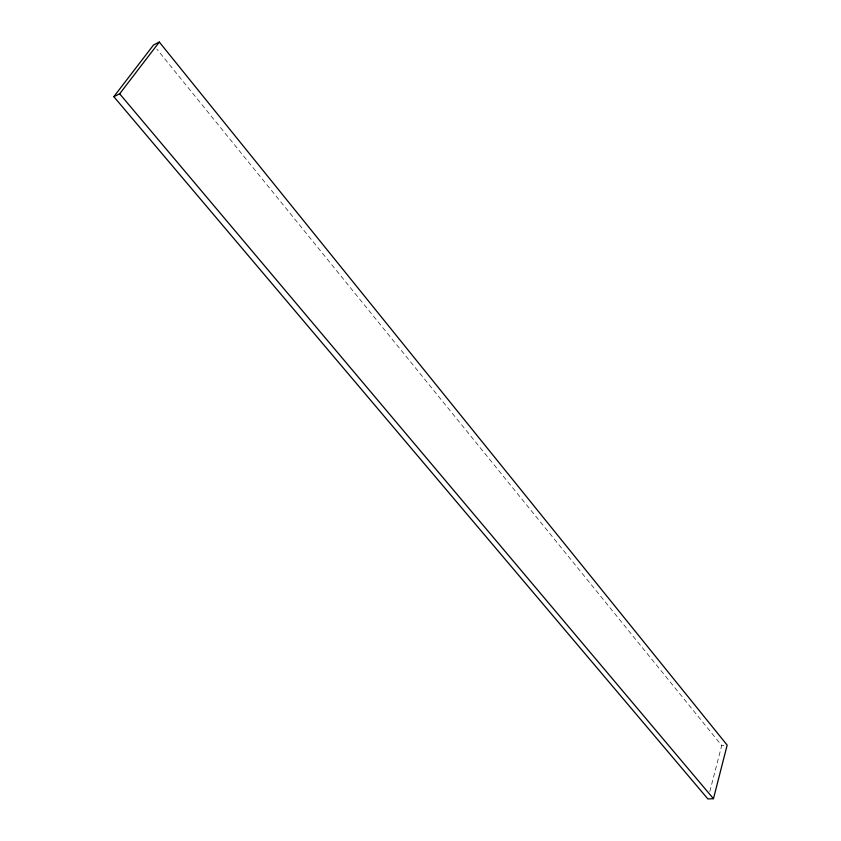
<?xml version="1.0" encoding="UTF-8"?>
<svg xmlns="http://www.w3.org/2000/svg" width="841" height="841" viewBox="0 0 841 841"><rect width="100%" height="100%" fill="white"/><g stroke="black" fill="none" stroke-linecap="round" stroke-linejoin="round"><path stroke-width="0.63" stroke-dasharray="4.21 3.15" d="M709.825 791.497L721.715 745.504L156.836 49.072M721.715 745.504L723.901 745.347"/><path stroke-width="1.26" d="M713.452 798.687L727.171 745.115L159.306 42.05L153.525 44.993L113.829 96.673L707.891 798.95L713.452 798.687L119.664 93.814L113.829 96.673M119.664 93.814L159.306 42.05"/></g></svg>
